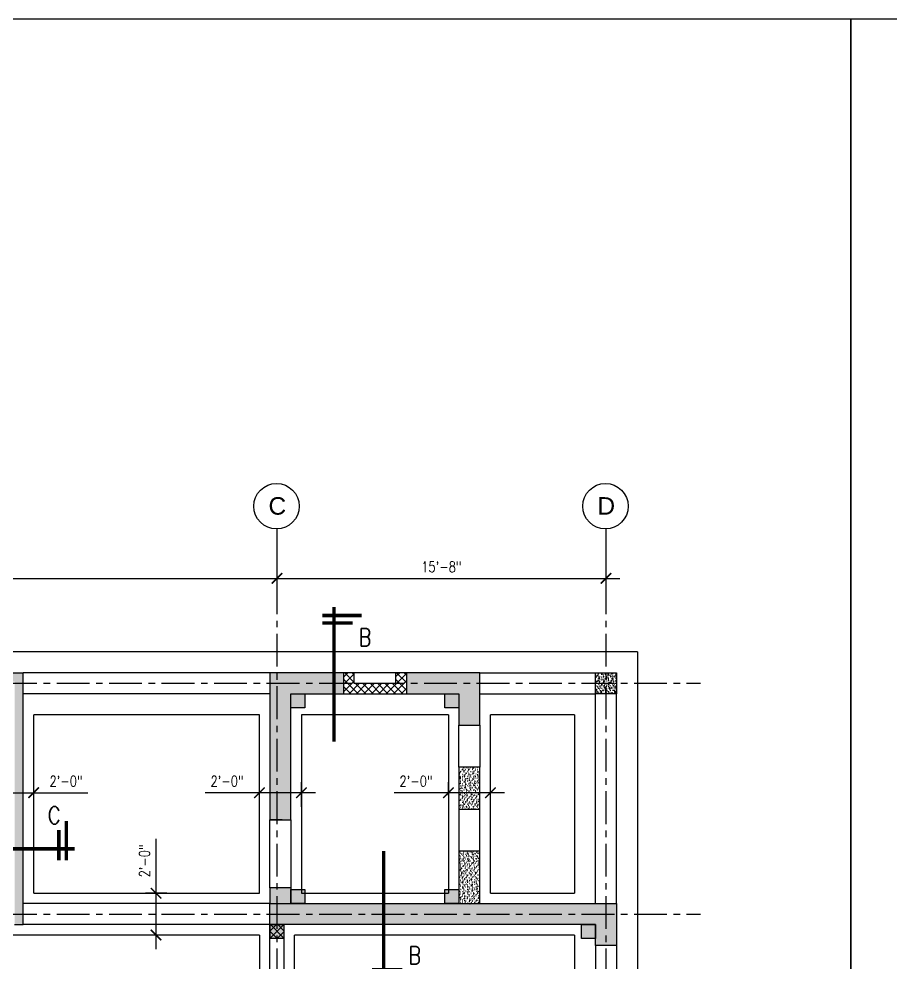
# Model space of a CAD drawing. Header units: inches. Extents: x 17147 to 26472, y -24737 to -16604.
# Drawn here: x 19133 to 19631, y -23268 to -22728 of the extents above; entities that cross this region are included whole.
import ezdxf
from ezdxf.enums import TextEntityAlignment as Align

# ---------------------------------------------------------------- set-up
doc = ezdxf.new("R2010")
doc.units = ezdxf.units.IN
doc.header["$MEASUREMENT"] = 0
doc.linetypes.add('CENTER', pattern=[2, 1.25, -0.25, 0.25, -0.25])
for name, color, linetype in [('A-HATCH RCC', 8, 'Continuous'), ('A-WALL-B', 33, 'Continuous'), ('A-WALL-RAMPED EARTH', 4, 'Continuous'), ('DIM', 2, 'Continuous'), ('DOOR', 4, 'Continuous'), ('GC', 3, 'Continuous'), ('Grid line', 1, 'CENTER'), ('GT', 4, 'Continuous'), ('P-BEAM', 3, 'Continuous'), ('SECMARK', 2, 'Continuous'), ('TEXT3', 4, 'Continuous'), ('WALL', 3, 'Continuous'), ('WALL HATCH', 252, 'Continuous')]:
    doc.layers.add(name, color=color, linetype=linetype)
doc.styles.add('dim', font='arial.ttf')
doc.styles.add('DIM 1_1 (A)', font='simplex.shx', dxfattribs={"width": 0.8})
doc.styles.add('DIM 1_8 (A)', font='simplex.shx', dxfattribs={"width": 0.8})
doc.styles.add('DIM 3_16 (A)', font='simplex.shx', dxfattribs={"width": 0.8})
doc.dimstyles.new('DIM 3_16 (A)', dxfattribs={"dimtxt": 6, "dimasz": 6, "dimexe": 6, "dimexo": 6, "dimgap": 3, "dimtad": 1, "dimdec": 0, "dimzin": 3, "dimdsep": 46, "dimlunit": 4, "dimtxsty": 'DIM 3_16 (A)', "dimblk": 'ARCHTICK', "dimcen": 6, "dimdle": 8, "dimclrd": 2, "dimclre": 2, "dimclrt": 3, "dimadec": 0, "dimazin": 2, "dimtfac": 1, "dimtdec": 0, "dimtofl": 0, "dimtmove": 0, "dimatfit": 3, "dimfxl": 0, "dimtolj": 1, "dimtzin": 0, "dimlwd": -1, "dimlwe": -1, "dimarcsym": 0})
pattern_1 = [(127.5, (-13275975.4064, -107078831.9895), (-1.957652949317, -0.06400125184), [0, -1.54432, 0, -1.7272, 0, -1.651]), (97.5, (-13275975.4064, -107078831.9895), (-2.867300402273, 1.79809313255), [0, -0.83312, 0, -1.39192, 0, -0.5334]), (57.5, (-13275975.4064, -107078833.2392), (-0.005748738714, 3.163969480966), [0, -0.508, 0, -1.8288, 0, -2.3876]), (47.5, (-13275975.4064, -107078833.2392), (-0.89171729303, 3.05422580989), [0, -0.254, 0, -1.19888, 0, -1.3716])]

# ---------------------------------------------------------------- blocks, each defined once
blk = doc.blocks.new('_ARCHTICK')
at = {"color": 0, "linetype": 'ByBlock', "const_width": 0.15}
blk.add_lwpolyline([(-0.5, -0.5), (0.5, 0.5)], dxfattribs=at)
blk = doc.blocks.new('*D108')
at = {"layer": 'DEFPOINTS', "color": 0, "transparency": 16777216}
for p in [(18948.34, -23029.36), (19280.34, -23029.7), (19280.34, -23048.04)]:
    blk.add_point(p, dxfattribs=at)
at = {"layer": 'DIM', "color": 2, "transparency": 16777216}
for p, q in [((18948.34, -23035.36), (18948.34, -23054.04)), ((19280.34, -23035.7), (19280.34, -23054.04)), ((18940.34, -23048.04), (19288.34, -23048.04))]:
    blk.add_line(p, q, dxfattribs=at)
at = {"layer": 'DIM', "color": 2, "transparency": 16777216, "xscale": 6, "yscale": 6, "zscale": 6, "rotation": 180}
blk.add_blockref('_ARCHTICK', (18948.34, -23048.04), dxfattribs=at)
at = {"layer": 'DIM', "color": 2, "transparency": 16777216, "xscale": 6, "yscale": 6, "zscale": 6}
blk.add_blockref('_ARCHTICK', (19280.34, -23048.04), dxfattribs=at)
at = {"layer": 'DIM', "color": 3, "transparency": 16777216, "insert": (19114.34, -23041.47), "char_height": 6, "attachment_point": 5, "style": 'DIM 3_16 (A)'}
blk.add_mtext('\\A1;27\'-8"', dxfattribs=at)
blk = doc.blocks.new('*D109')
at = {"layer": 'DEFPOINTS', "color": 0, "transparency": 16777216}
for p in [(19280.34, -23029.51), (19468.34, -23029.7), (19468.34, -23048.04)]:
    blk.add_point(p, dxfattribs=at)
at = {"layer": 'DIM', "color": 2, "transparency": 16777216}
for p, q in [((19280.34, -23035.51), (19280.34, -23054.04)), ((19468.34, -23035.7), (19468.34, -23054.04)), ((19272.34, -23048.04), (19476.34, -23048.04))]:
    blk.add_line(p, q, dxfattribs=at)
at = {"layer": 'DIM', "color": 2, "transparency": 16777216, "xscale": 6, "yscale": 6, "zscale": 6, "rotation": 180}
blk.add_blockref('_ARCHTICK', (19280.34, -23048.04), dxfattribs=at)
at = {"layer": 'DIM', "color": 2, "transparency": 16777216, "xscale": 6, "yscale": 6, "zscale": 6}
blk.add_blockref('_ARCHTICK', (19468.34, -23048.04), dxfattribs=at)
at = {"layer": 'DIM', "color": 3, "transparency": 16777216, "insert": (19374.34, -23041.47), "char_height": 6, "attachment_point": 5, "style": 'DIM 3_16 (A)'}
blk.add_mtext('\\A1;15\'-8"', dxfattribs=at)
blk = doc.blocks.new('*D120')
at = {"layer": 'DEFPOINTS', "color": 0, "transparency": 16777216}
for p in [(19378.34, -23170.58), (19378.34, -23178.27), (19402.34, -23178.27)]:
    blk.add_point(p, dxfattribs=at)
at = {"layer": 'DIM', "color": 2, "transparency": 16777216}
for p, q in [((19378.34, -23172.27), (19378.34, -23164.58)), ((19402.34, -23172.27), (19402.34, -23164.58)), ((19378.34, -23170.58), (19347.37, -23170.58)), ((19410.34, -23170.58), (19378.34, -23170.58))]:
    blk.add_line(p, q, dxfattribs=at)
at = {"layer": 'DIM', "color": 2, "transparency": 16777216, "xscale": 6, "yscale": 6, "zscale": 6, "rotation": 180}
blk.add_blockref('_ARCHTICK', (19378.34, -23170.58), dxfattribs=at)
at = {"layer": 'DIM', "color": 2, "transparency": 16777216, "xscale": 6, "yscale": 6, "zscale": 6}
blk.add_blockref('_ARCHTICK', (19402.34, -23170.58), dxfattribs=at)
at = {"layer": 'DIM', "color": 3, "transparency": 16777216, "insert": (19359.85, -23164.01), "char_height": 6, "attachment_point": 5, "style": 'DIM 3_16 (A)'}
blk.add_mtext('\\A1;2\'-0"', dxfattribs=at)
blk = doc.blocks.new('*D121')
at = {"layer": 'DEFPOINTS', "color": 0, "transparency": 16777216}
for p in [(19270.34, -23170.58), (19270.34, -23184.73), (19294.34, -23184.73)]:
    blk.add_point(p, dxfattribs=at)
at = {"layer": 'DIM', "color": 2, "transparency": 16777216}
for p, q in [((19270.34, -23178.73), (19270.34, -23164.58)), ((19294.34, -23178.73), (19294.34, -23164.58)), ((19270.34, -23170.58), (19239.37, -23170.58)), ((19302.34, -23170.58), (19270.34, -23170.58))]:
    blk.add_line(p, q, dxfattribs=at)
at = {"layer": 'DIM', "color": 2, "transparency": 16777216, "xscale": 6, "yscale": 6, "zscale": 6, "rotation": 180}
blk.add_blockref('_ARCHTICK', (19270.34, -23170.58), dxfattribs=at)
at = {"layer": 'DIM', "color": 2, "transparency": 16777216, "xscale": 6, "yscale": 6, "zscale": 6}
blk.add_blockref('_ARCHTICK', (19294.34, -23170.58), dxfattribs=at)
at = {"layer": 'DIM', "color": 3, "transparency": 16777216, "insert": (19251.85, -23164.01), "char_height": 6, "attachment_point": 5, "style": 'DIM 3_16 (A)'}
blk.add_mtext('\\A1;2\'-0"', dxfattribs=at)
blk = doc.blocks.new('*D122')
at = {"layer": 'DEFPOINTS', "color": 0, "transparency": 16777216}
for p in [(19141.34, -23170.58), (19117.84, -23179.04), (19141.34, -23179.04)]:
    blk.add_point(p, dxfattribs=at)
at = {"layer": 'DIM', "color": 2, "transparency": 16777216}
for p, q in [((19117.84, -23173.04), (19117.84, -23164.58)), ((19141.34, -23173.04), (19141.34, -23164.58)), ((19109.84, -23170.58), (19141.34, -23170.58)), ((19141.34, -23170.58), (19172.31, -23170.58))]:
    blk.add_line(p, q, dxfattribs=at)
at = {"layer": 'DIM', "color": 2, "transparency": 16777216, "xscale": 6, "yscale": 6, "zscale": 6, "rotation": 180}
blk.add_blockref('_ARCHTICK', (19117.84, -23170.58), dxfattribs=at)
at = {"layer": 'DIM', "color": 2, "transparency": 16777216, "xscale": 6, "yscale": 6, "zscale": 6}
blk.add_blockref('_ARCHTICK', (19141.34, -23170.58), dxfattribs=at)
at = {"layer": 'DIM', "color": 3, "transparency": 16777216, "insert": (19159.83, -23164.01), "char_height": 6, "attachment_point": 5, "style": 'DIM 3_16 (A)'}
blk.add_mtext('\\A1;2\'-0"', dxfattribs=at)
blk = doc.blocks.new('*D125')
at = {"layer": 'DEFPOINTS', "color": 0, "transparency": 16777216}
for p in [(19211.21, -23228.04), (19223.31, -23228.04), (19223.31, -23252.04)]:
    blk.add_point(p, dxfattribs=at)
at = {"layer": 'DIM', "color": 2, "transparency": 16777216}
for p, q in [((19211.21, -23228.04), (19211.21, -23197.07)), ((19217.31, -23228.04), (19205.21, -23228.04)), ((19211.21, -23260.04), (19211.21, -23228.04)), ((19217.31, -23252.04), (19205.21, -23252.04))]:
    blk.add_line(p, q, dxfattribs=at)
at = {"layer": 'DIM', "color": 2, "transparency": 16777216, "xscale": 6, "yscale": 6, "zscale": 6}
for p, rotation in [((19211.21, -23228.04), 90), ((19211.21, -23252.04), 270)]:
    blk.add_blockref('_ARCHTICK', p, dxfattribs=dict(at, rotation=rotation))
at = {"layer": 'DIM', "color": 3, "transparency": 16777216, "insert": (19204.64, -23209.56), "char_height": 6, "attachment_point": 5, "rotation": 90, "style": 'DIM 3_16 (A)'}
blk.add_mtext('\\A1;2\'-0"', dxfattribs=at)
blk = doc.blocks.new('S1')
at = {"layer": 'SECMARK', "const_width": 0.25}
for points in [[(0, 9.61), (0, 0)], [(-1.976, 9.013), (0.825, 9.013)], [(-1.336, 8.479), (0.825, 8.479)]]:
    blk.add_lwpolyline(points, dxfattribs=at)
at = {"layer": 'TEXT3', "style": 'DIM 1_1 (A)', "width": 0.8}
blk.add_attdef('A', (-2.652, 6.418), '', height=1.5, dxfattribs=at)

msp = doc.modelspace()

# ---------------------------------------------------------------- hatches: boundary and pattern name
at = {"layer": 'A-HATCH RCC'}
h = msp.add_hatch(dxfattribs=at)
h.set_pattern_fill('AR-CONC', color=256, scale=0.02, angle=90)
h.set_pattern_definition([(140, (-13275975.4064, -107078831.9895), (0.31878171078, 3.64369337992), [0.381, -4.191]), (85, (-13275975.4064, -107078831.9895), (-3.82113690478, -0.7048684285), [0.3048, -3.3528116834]), (190.4514447, (-13275975.3798, -107078831.686), (-3.50235503824, 2.93882494181), [0.323800176, -3.561804892]), (136.1842, (-13275976.4224, -107078831.9895), (0.84084655865, 5.42158081784), [0.5715, -6.2865]), (186.63555761, (-13275976.3523, -107078831.5377), (-4.94852249195, 4.74808268103), [0.4857004628, -5.3427121632]), (81.18415117, (-13275976.4224, -107078831.9895), (-4.9485224917, 4.7480826813), [0.4571993414, -5.0291946384]), (111, (-13275976.1684, -107078831.4815), (2.04530396374, 3.03228782538), [0.381, -4.191]), (56, (-13275976.1684, -107078831.4815), (-3.68375932245, 1.23604056695), [0.3048, -3.3528]), (161.451445, (-13275975.998, -107078831.2288), (-1.63845537772, 4.26832838557), [0.323800176, -3.561798752]), (127.5, (-13275975.4064, -107078831.9895), (-1.691100777463, 0.061772065012), [0, -3.31216, 0, -3.4036, 0, -3.3655]), (97.5, (-13275975.4064, -107078831.9895), (-2.003611496362, 1.336393250206), [0, -1.94056, 0, -3.23596, 0, -1.2827]), (57.5, (-13275975.4064, -107078833.1223), (0.114574879853, 2.711811903337), [0, -1.27, 0, -3.9624, 0, -5.2578]), (47.5, (-13275975.4064, -107078833.6303), (-0.508529820667, 2.96258362772), [0, -1.651, 0, -2.63144, 0, -3.7338])])
h.paths.add_polyline_path([(18910.33937, -23102.04359), (18910.33937, -23107.04359), (19130.33937, -23107.04359), (19130.33937, -23246.04359), (19135.33937, -23246.04359), (19135.33937, -23102.04359)])
h.paths.add_polyline_path([(18874.33937, -23107.04359), (18874.33937, -23102.04359), (18832.33937, -23102.04359), (18832.33937, -23132.04359), (18837.33937, -23132.04359), (18837.33937, -23107.04359)])
h = msp.add_hatch(dxfattribs=at)
h.set_pattern_fill('AR-SAND', color=256, scale=0.04, angle=90)
h.set_pattern_definition(pattern_1)
h.paths.add_polyline_path([(19318.33937, -23114.04359), (19318.33937, -23102.04359), (19276.33937, -23102.04359), (19276.33937, -23186.04359), (19288.33937, -23186.04359), (19288.33937, -23114.04359)])
h.paths.add_polyline_path([(19354.33937, -23102.04359), (19354.33937, -23114.04359), (19384.33937, -23114.04359), (19384.33937, -23132.04359), (19396.33937, -23132.04359), (19396.33937, -23102.04359)])
h = msp.add_hatch(dxfattribs=at)
h.set_pattern_fill('_USER,_O', color=256, scale=3, angle=45, double=1, pattern_type=0)
h.set_pattern_definition([(45, (20030.5653, -23113.5436), (-2.12132, 2.12132), []), (135, (20030.5653, -23113.5436), (-2.12132, -2.12132), [])])
h.paths.add_polyline_path([(19354.33937, -23102.04359), (19348.33937, -23102.04359), (19348.33937, -23108.04359), (19324.33937, -23108.04359), (19324.33937, -23102.04359), (19318.33937, -23102.04359), (19318.33937, -23114.04359), (19354.33937, -23114.04359)])
h = msp.add_hatch(dxfattribs=at)
h.set_pattern_fill('AR-SAND', color=256, scale=0.04, angle=90)
h.set_pattern_definition([(127.5, (-13275975.4064, -107079010.9895), (-1.957652949317, -0.06400125184), [0, -1.54432, 0, -1.7272, 0, -1.651]), (97.5, (-13275975.4064, -107079010.9895), (-2.867300402273, 1.79809313255), [0, -0.83312, 0, -1.39192, 0, -0.5334]), (57.5, (-13275975.4064, -107079012.2392), (-0.005748738714, 3.163969480966), [0, -0.508, 0, -1.8288, 0, -2.3876]), (47.5, (-13275975.4064, -107079012.2392), (-0.89171729303, 3.05422580989), [0, -0.254, 0, -1.19888, 0, -1.3716])])
h.paths.add_polyline_path([(19474.33937, -23114.04359), (19462.33937, -23114.04359), (19462.33937, -23102.04359), (19474.33937, -23102.04359)])
h = msp.add_hatch(dxfattribs=at)
h.set_pattern_fill('AR-SAND', color=256, scale=0.04, angle=90)
h.set_pattern_definition(pattern_1)
h.paths.add_polyline_path([(19396.33937, -23156.04359), (19384.33937, -23156.04359), (19384.33937, -23180.04359), (19396.33937, -23180.04359)])
h = msp.add_hatch(dxfattribs=at)
h.set_pattern_fill('AR-SAND', color=256, scale=0.04, angle=90)
h.set_pattern_definition([(127.5, (-13275971.4064, -107078830.9895), (-1.957652949317, -0.06400125184), [0, -1.54432, 0, -1.7272, 0, -1.651]), (97.5, (-13275971.4064, -107078830.9895), (-2.867300402273, 1.79809313255), [0, -0.83312, 0, -1.39192, 0, -0.5334]), (57.5, (-13275971.4064, -107078832.2392), (-0.005748738714, 3.163969480966), [0, -0.508, 0, -1.8288, 0, -2.3876]), (47.5, (-13275971.4064, -107078832.2392), (-0.89171729303, 3.05422580989), [0, -0.254, 0, -1.19888, 0, -1.3716])])
h.paths.add_polyline_path([(19396.33937, -23204.04359), (19384.33937, -23204.04359), (19384.33937, -23234.04359), (19396.33937, -23234.04359)])
h = msp.add_hatch(dxfattribs=at)
h.set_pattern_fill('AR-SAND', color=256, scale=0.04, angle=90)
h.set_pattern_definition([(127.5, (19278.8884, -23226.8887), (-1.957653, -0.064001), [0, -1.54432, 0, -1.7272, 0, -1.651]), (97.5, (19278.8884, -23226.8887), (-2.8673, 1.798093), [0, -0.83312, 0, -1.39192, 0, -0.5334]), (57.5, (19278.8884, -23228.1384), (-0.005749, 3.16397), [0, -0.508, 0, -1.8288, 0, -2.3876]), (47.5, (19278.8884, -23228.1384), (-0.891717, 3.054226), [0, -0.254, 0, -1.19888, 0, -1.3716])])
h.paths.add_polyline_path([(19280.33937, -23225.04359), (19276.33937, -23225.04359), (19276.33937, -23234.04359), (19280.33937, -23234.04359)])
h.paths.add_polyline_path([(19280.33937, -23225.04359), (19280.33937, -23234.04359), (19288.33937, -23234.04359), (19288.33937, -23225.04359)])
h.paths.add_polyline_path([(19276.33937, -23234.04359), (19474.33937, -23234.04359), (19474.33937, -23258.04359), (19462.33937, -23258.04359), (19462.33937, -23246.04359), (19276.33937, -23246.04359)])
h = msp.add_hatch(dxfattribs=at)
h.set_pattern_fill('_USER,_O', color=256, scale=3, angle=45, double=1, pattern_type=0)
h.set_pattern_definition([(45, (-13220144.9903, -107067503.427), (-2.12132034356, 2.12132034356), []), (135, (-13220144.9903, -107067503.427), (-2.12132034356, -2.12132034356), [])])
h.paths.add_polyline_path([(19276.33937, -23294.04359), (19284.33937, -23294.04359), (19284.33937, -23306.04359), (19276.33937, -23306.04359)])
h.paths.add_polyline_path([(19276.33937, -23330.04359), (19284.33937, -23330.04359), (19284.33937, -23354.04359), (19276.33937, -23354.04359)])
h.paths.add_polyline_path([(19276.33937, -23378.04359), (19284.33937, -23378.04359), (19284.33937, -23386.04359), (19462.33937, -23386.04359), (19462.33937, -23394.04359), (19284.33937, -23394.04359), (19284.33937, -23402.04359), (19276.33937, -23402.04359)])
h.paths.add_polyline_path([(19284.33937, -23254.04359), (19276.33937, -23254.04359), (19276.33937, -23246.04359), (19284.33937, -23246.04359)])
at = {"layer": 'WALL HATCH'}
for points in [[(19296.33937, -23114.04359), (19288.33937, -23114.04359), (19288.33937, -23122.04359), (19296.33937, -23122.04359)], [(19384.33937, -23114.04359), (19376.33937, -23114.04359), (19376.33937, -23122.04359), (19384.33937, -23122.04359)], [(19296.33937, -23226.04359), (19288.33937, -23226.04359), (19288.33937, -23234.04359), (19296.33937, -23234.04359)], [(19384.33937, -23226.04359), (19376.33937, -23226.04359), (19376.33937, -23234.04359), (19384.33937, -23234.04359)], [(19284.33937, -23246.04359), (19276.33937, -23246.04359), (19276.33937, -23254.04359), (19284.33937, -23254.04359)], [(19462.33937, -23246.04359), (19454.33937, -23246.04359), (19454.33937, -23254.04359), (19462.33937, -23254.04359)]]:
    msp.add_hatch(color=256, dxfattribs=at).paths.add_polyline_path(points)

# ---------------------------------------------------------------- linework, layer by layer
at = {"linetype": 'ByBlock'}
for points in [[(18617.79681, -22728.11519), (19608.22882, -22728.11519), (19608.22882, -24583.89333), (18617.79681, -24583.89333)], [(19608.22882, -22728.11519), (20690.02909, -22728.11519), (20690.02909, -24737.3238), (19608.22882, -24737.3238)]]:
    msp.add_lwpolyline(points, close=True, dxfattribs=at)
at = {"layer": 'A-WALL-B'}
for p, q in [((19283.33937, -23186.04359), (19276.33937, -23186.04359)), ((19276.33937, -23246.04359), (19276.33937, -23254.04359)), ((19284.33937, -23246.04359), (19284.33937, -23254.04359)), ((19284.33937, -23254.04359), (19276.33937, -23254.04359))]:
    msp.add_line(p, q, dxfattribs=at)
at = {"layer": 'A-WALL-RAMPED EARTH'}
for p, q in [((18832.33937, -23102.04359), (19135.33937, -23102.04359)), ((19135.33937, -23246.04359), (19135.33937, -23102.04359)), ((19288.33937, -23225.04359), (19276.33937, -23225.04359)), ((19276.33937, -23225.04359), (19276.33937, -23234.04359)), ((19288.33937, -23225.04359), (19288.33937, -23234.04359)), ((19130.33937, -23246.04359), (19135.33937, -23246.04359))]:
    msp.add_line(p, q, dxfattribs=at)
for points in [[(19396.33937, -23102.04359), (19276.33937, -23102.04359), (19276.33937, -23186.04359), (19288.33937, -23186.04359), (19288.33937, -23114.04359), (19384.33937, -23114.04359), (19384.33937, -23132.04359), (19396.33937, -23132.04359)], [(19474.33937, -23114.04359), (19462.33937, -23114.04359), (19462.33937, -23102.04359), (19474.33937, -23102.04359)], [(19396.33937, -23156.04359), (19384.33937, -23156.04359), (19384.33937, -23180.04359), (19396.33937, -23180.04359)], [(19396.33937, -23204.04359), (19384.33937, -23204.04359), (19384.33937, -23234.04359), (19396.33937, -23234.04359)], [(19276.33937, -23234.04359), (19474.33937, -23234.04359), (19474.33937, -23258.04359), (19462.33937, -23258.04359), (19462.33937, -23246.04359), (19276.33937, -23246.04359)]]:
    msp.add_lwpolyline(points, close=True, dxfattribs=at)
at = {"layer": 'DOOR', "color": 6}
for points in [[(19288.33937, -23114.04359), (19296.33937, -23114.04359), (19296.33937, -23122.04359), (19288.33937, -23122.04359)], [(19376.33937, -23114.04359), (19384.33937, -23114.04359), (19384.33937, -23122.04359), (19376.33937, -23122.04359)], [(19288.33937, -23226.04359), (19296.33937, -23226.04359), (19296.33937, -23234.04359), (19288.33937, -23234.04359)], [(19376.33937, -23226.04359), (19384.33937, -23226.04359), (19384.33937, -23234.04359), (19376.33937, -23234.04359)], [(19276.33937, -23246.04359), (19284.33937, -23246.04359), (19284.33937, -23254.04359), (19276.33937, -23254.04359)], [(19454.33937, -23246.04359), (19462.33937, -23246.04359), (19462.33937, -23254.04359), (19454.33937, -23254.04359)]]:
    msp.add_lwpolyline(points, close=True, dxfattribs=at)
at = {"layer": 'GC'}
for centre in [(19280.07939, -23006.77218), (19468.07939, -23006.77218)]:
    msp.add_circle(centre, 13, dxfattribs=at)
at = {"layer": 'Grid line', "ltscale": 15}
for p, q in [((19280.33937, -23019.76958), (19280.33937, -23870.04359)), ((19468.33937, -23019.76958), (19468.33937, -23870.04359)), ((18674.43286, -23108.04359), (19522.33937, -23108.04359)), ((18674.43286, -23240.04359), (19522.33937, -23240.04359))]:
    msp.add_line(p, q, dxfattribs=at)
at = {"layer": 'P-BEAM', "color": 2}
for p, q in [((19276.33937, -23102.04359), (19135.33937, -23102.04359)), ((19396.33937, -23102.04359), (19462.33937, -23102.04359)), ((19276.33937, -23114.04359), (19135.33937, -23114.04359)), ((19396.33937, -23114.04359), (19462.33937, -23114.04359)), ((19462.33937, -23234.04359), (19462.33937, -23114.04359)), ((19474.33937, -23234.04359), (19474.33937, -23114.04359)), ((19384.33937, -23156.04359), (19384.33937, -23132.04359)), ((19396.33937, -23132.04359), (19396.33937, -23156.04359)), ((19384.33937, -23180.04359), (19384.33937, -23204.04359)), ((19396.33937, -23204.04359), (19396.33937, -23180.04359)), ((19276.33937, -23225.04359), (19276.33937, -23186.04359)), ((19288.33937, -23186.04359), (19288.33937, -23225.04359)), ((19276.33937, -23234.04359), (19135.33937, -23234.04359)), ((19276.33937, -23246.04359), (19135.33937, -23246.04359)), ((19276.33937, -23293.04359), (19276.33937, -23254.04359)), ((19284.33937, -23254.04359), (19284.33937, -23293.04359)), ((19462.33937, -23258.04359), (19462.33937, -23282.04359)), ((19474.33937, -23258.04359), (19474.33937, -23282.04359))]:
    msp.add_line(p, q, dxfattribs=at)
at = {"layer": 'WALL'}
for p, q in [((19486.33937, -23090.04359), (18742.33937, -23090.04359)), ((19486.33937, -23090.04359), (19486.33937, -23834.04359)), ((19318.33937, -23102.04359), (19318.33937, -23114.04359)), ((19354.33937, -23102.04359), (19354.33937, -23114.04359)), ((19270.33937, -23126.04359), (19141.33937, -23126.04359)), ((19141.33937, -23228.04359), (19141.33937, -23126.04359)), ((19270.33937, -23228.04359), (19270.33937, -23126.04359)), ((19378.33937, -23126.04359), (19294.33937, -23126.04359)), ((19294.33937, -23126.04359), (19294.33937, -23228.04359)), ((19378.33937, -23126.04359), (19378.33937, -23228.04359)), ((19450.33937, -23126.04359), (19402.33937, -23126.04359)), ((19402.33937, -23228.04359), (19402.33937, -23126.04359)), ((19450.33937, -23126.04359), (19450.33937, -23228.04359)), ((19141.33937, -23228.04359), (19270.33937, -23228.04359)), ((19294.33937, -23228.04359), (19378.33937, -23228.04359)), ((19402.33937, -23228.04359), (19450.33937, -23228.04359)), ((19270.33937, -23252.04359), (18958.33937, -23252.04359)), ((19270.33937, -23252.04359), (19270.33937, -23672.04359)), ((19450.33937, -23252.04359), (19290.33937, -23252.04359)), ((19290.33937, -23380.04359), (19290.33937, -23252.04359)), ((19450.33937, -23252.04359), (19450.33937, -23380.04359))]:
    msp.add_line(p, q, dxfattribs=at)
msp.add_lwpolyline([(19324.33937, -23102.04359), (19324.33937, -23108.04359), (19348.33937, -23108.04359), (19348.33937, -23102.04359)], dxfattribs=at)

# ---------------------------------------------------------------- block references
ref = msp.add_blockref('S1', (19312.89201, -23141.37924), dxfattribs=dict(xscale=-8, yscale=8, zscale=8))
ref.add_attrib('A', 'B', (19326.98899, -23086.76666), dxfattribs={"layer": 'TEXT3', "height": 10, "style": 'DIM 1_8 (A)', "width": 0.8125})
ref = msp.add_blockref('S1', (19087.82635, -23202.66238), dxfattribs=dict(xscale=8, yscale=8, zscale=8, rotation=270))
ref.add_attrib('A', 'C', (19149.36292, -23188.56539), dxfattribs={"layer": 'TEXT3', "height": 10, "style": 'DIM 1_8 (A)', "width": 0.8125})
ref = msp.add_blockref('S1', (19341.32021, -23203.96309), dxfattribs=dict(xscale=8, yscale=8, zscale=8, rotation=180))
ref.add_attrib('A', 'B', (19355.41719, -23268.57567), dxfattribs={"layer": 'TEXT3', "height": 10, "style": 'DIM 1_8 (A)', "width": 0.8125})

# ---------------------------------------------------------------- texts
at = {"layer": 'GT', "color": 4, "style": 'dim'}
for s, p in [('C', (19280.53002, -23006.60466)), ('D', (19468.53002, -23006.60466))]:
    msp.add_text(s, height=10, dxfattribs=at).set_placement(p, align=Align.MIDDLE_CENTER)

# ---------------------------------------------------------------- dimensions: what is measured, and where the dimension line sits
at = {"layer": 'DIM'}
for base, p1, p2, angle, picture, middle in [((19280.33937, -23048.04359), (18948.33937, -23029.3648), (19280.33937, -23029.6959), 180, '*D108', (19114.33937, -23041.47217)), ((19468.33937, -23048.04359), (19280.33937, -23029.50841), (19468.33937, -23029.6959), 180, '*D109', (19374.33937, -23041.47217)), ((19211.20941, -23228.04359), (19223.30731, -23252.04359), (19223.30731, -23228.04359), 90, '*D125', (19204.63798, -23209.55788))]:
    dim = msp.add_linear_dim(base=base, p1=p1, p2=p2, angle=angle, dimstyle='DIM 3_16 (A)', dxfattribs=at)
    dim.commit()
    dim.dimension.update_dxf_attribs({"geometry": picture, "text_midpoint": middle})
for base, p1, p2, picture, middle in [((19141.3393749372, -23170.5775360406), (19117.8393749297, -23179.0435941011), (19141.3393749372, -23179.0435941011), '*D122', (19159.8250892229, -23164.0061074692)), ((19270.33937, -23170.57754), (19294.33937, -23184.72682), (19270.33937, -23184.72682), '*D121', (19251.85366, -23164.00611)), ((19378.33937, -23170.57754), (19402.33937, -23178.26737), (19378.33937, -23178.26737), '*D120', (19359.85366, -23164.00611))]:
    dim = msp.add_linear_dim(base=base, p1=p1, p2=p2, dimstyle='DIM 3_16 (A)', dxfattribs=at)
    dim.commit()
    dim.dimension.update_dxf_attribs({"geometry": picture, "text_midpoint": middle})

doc.saveas('drawing.dxf')
